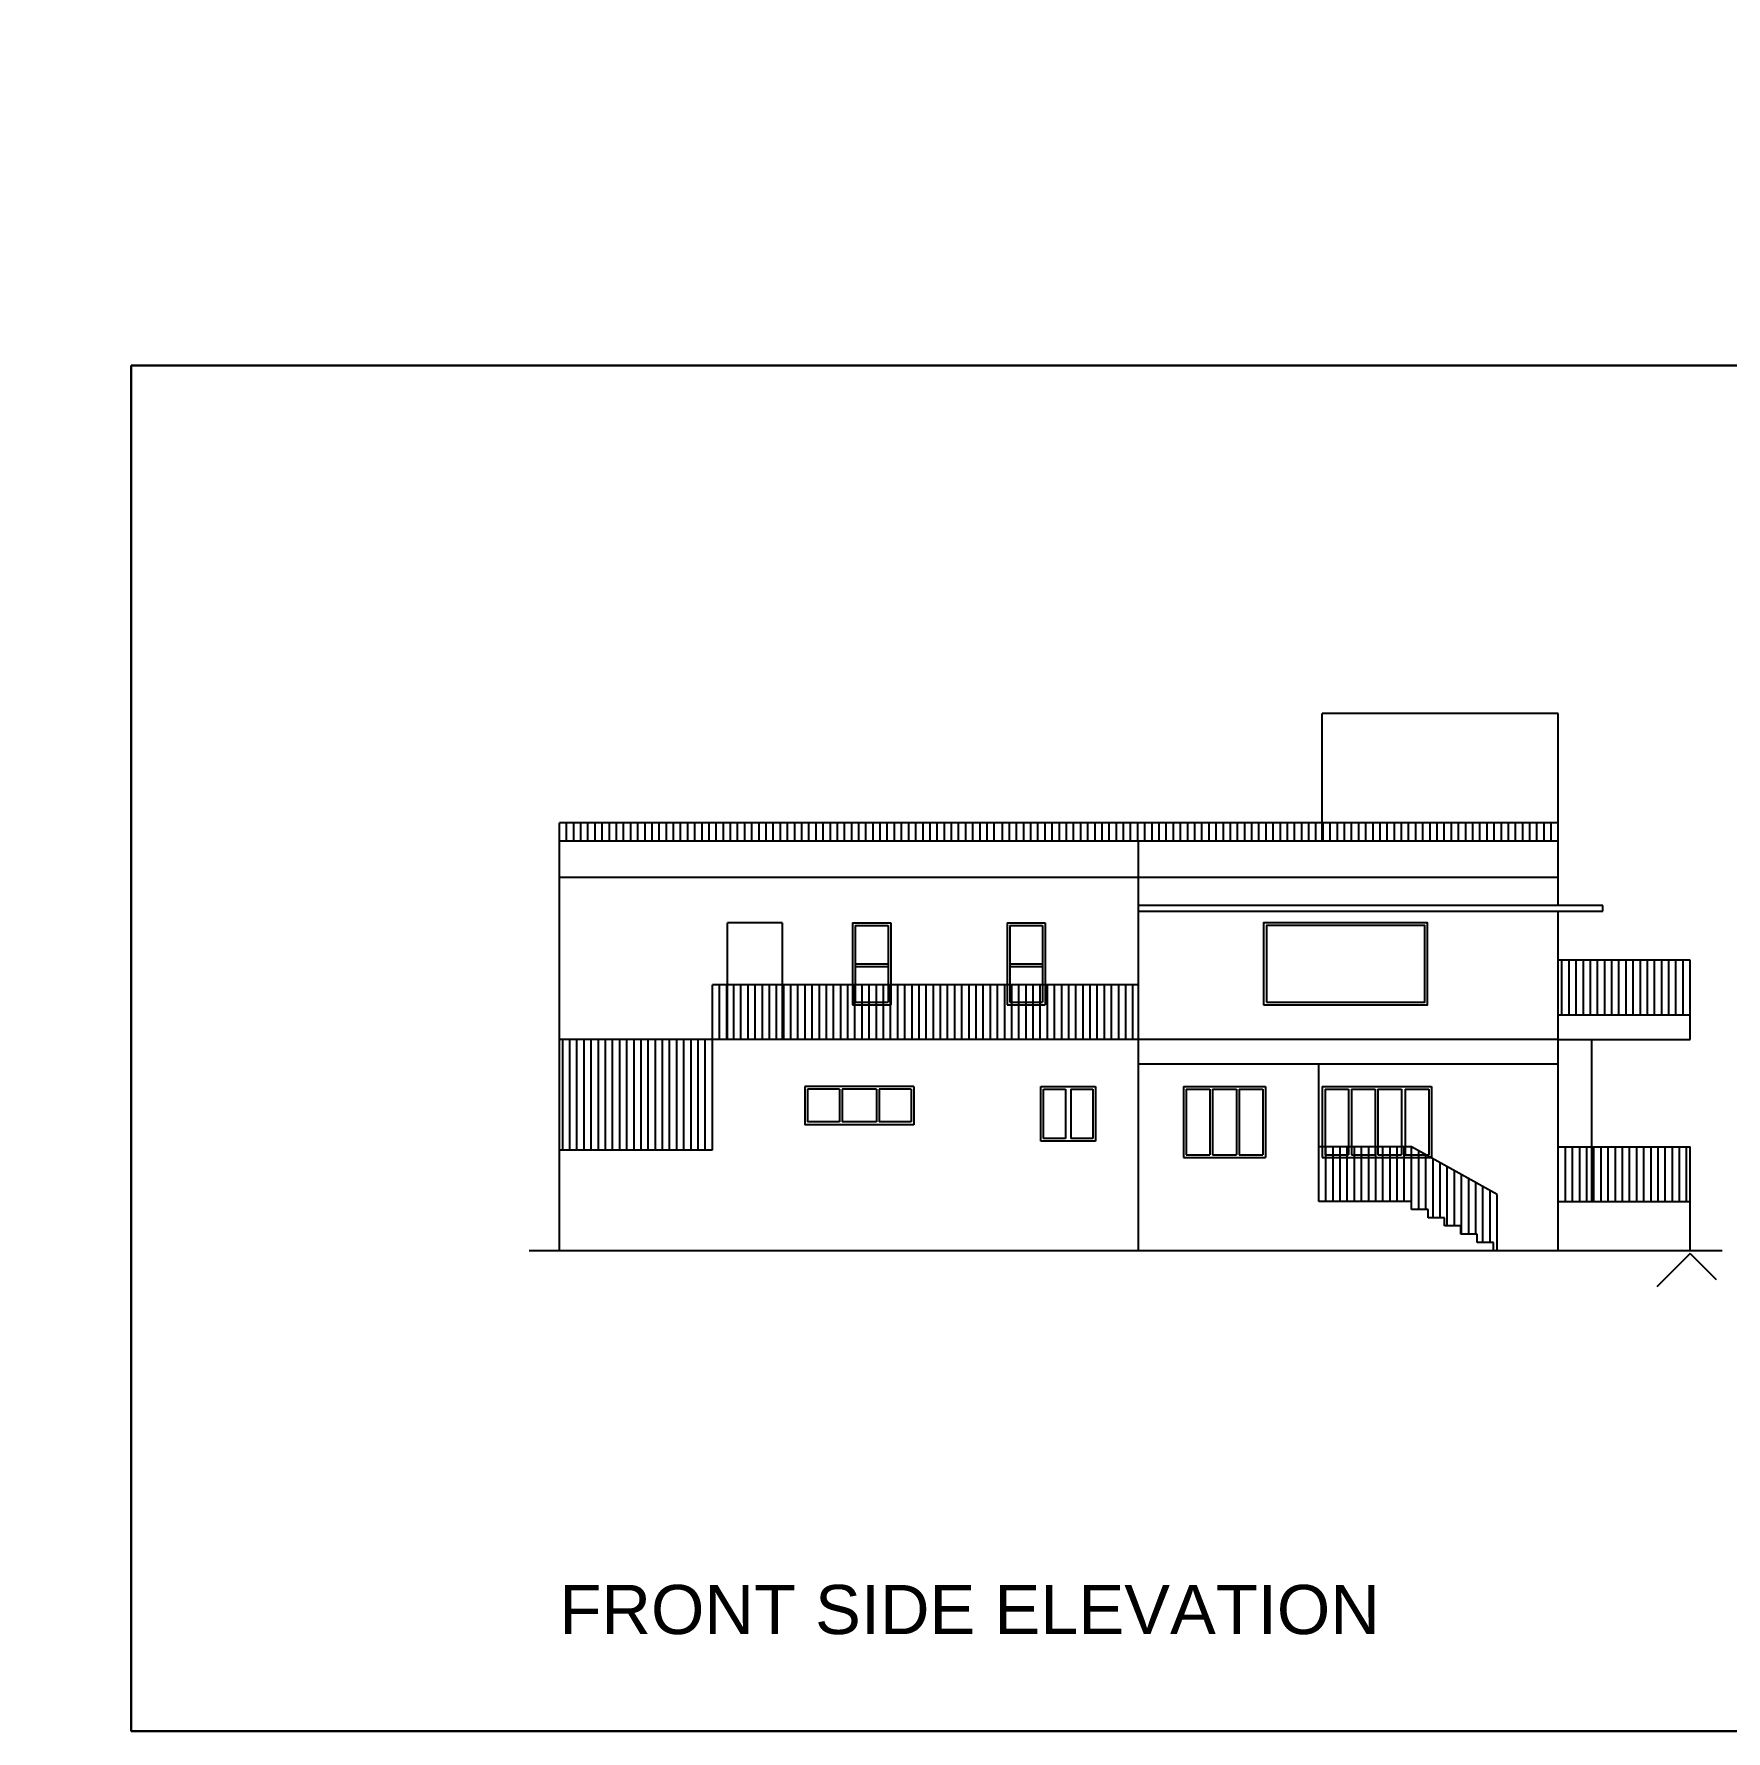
# Model space of a CAD drawing. Header units: metres. Extents: x 3586 to 7307, y 3108 to 6437.
# Drawn here: x 3895.05 to 3926.02, y 3199.54 to 3230.61 of the extents above; entities that cross this region are included whole.
import ezdxf

# ---------------------------------------------------------------- set-up
doc = ezdxf.new("R2010")
doc.units = ezdxf.units.M
for name, color, linetype in [('PDF2_0', 7, 'Continuous'), ('wall', 7, 'Continuous'), ('window', 140, 'Continuous')]:
    doc.layers.add(name, color=color, linetype=linetype)
doc.styles.get("Standard").update_dxf_attribs({"font": 'arial.ttf'})

msp = doc.modelspace()

# ---------------------------------------------------------------- hatches: boundary and pattern name
at = {"layer": 'wall'}
h = msp.add_hatch(dxfattribs=at)
h.set_pattern_fill('ANSI35', color=256, scale=0.05)
h.paths.add_polyline_path([(3848.167, 3244.318), (3847.867, 3244.318), (3847.867, 3242.318), (3847.017, 3242.318), (3847.017, 3242.018), (3848.167, 3242.018)])
h.paths.add_polyline_path([(3852.152, 3245.618), (3850.231, 3245.618), (3850.231, 3245.318), (3852.152, 3245.318)])
h.paths.add_polyline_path([(3851.467, 3245.965), (3851.167, 3245.965), (3851.167, 3245.618), (3851.467, 3245.618)])
h.paths.add_polyline_path([(3851.467, 3247.368), (3851.426, 3247.368), (3851.426, 3247.367), (3851.301, 3247.367), (3851.167, 3247.368), (3851.167, 3246.965), (3851.467, 3246.965)])
h.paths.add_polyline_path([(3851.467, 3249.264), (3851.167, 3249.264), (3851.167, 3248.868), (3851.467, 3248.868)])
h.paths.add_polyline_path([(3851.467, 3250.618), (3851.167, 3250.618), (3851.167, 3250.264), (3851.467, 3250.264)])
h.paths.add_polyline_path([(3852.152, 3250.918), (3849.167, 3250.918), (3849.167, 3250.618), (3852.152, 3250.618)])
h.paths.add_polyline_path([(3849.167, 3250.918), (3848.231, 3250.921), (3848.231, 3250.618), (3849.167, 3250.618)])
h.paths.add_polyline_path([(3842.167, 3247.118), (3841.867, 3247.118), (3841.867, 3245.618), (3842.167, 3245.618)])
h.paths.add_polyline_path([(3837.367, 3245.965), (3837.067, 3245.965), (3837.067, 3245.618), (3837.367, 3245.618)])
h.paths.add_polyline_path([(3837.367, 3248.418), (3837.067, 3248.418), (3837.067, 3246.965), (3837.367, 3246.965)])
h.paths.add_polyline_path([(3916.648, 3245.142), (3915.359, 3245.142), (3915.359, 3250.442), (3915.059, 3250.442), (3915.059, 3245.142), (3913.77, 3245.142), (3913.77, 3244.842), (3916.648, 3244.842)])
h.paths.add_polyline_path([(3913.07, 3245.142), (3912.414, 3245.142), (3912.414, 3244.842), (3913.07, 3244.842)])
h.paths.add_polyline_path([(3912.014, 3245.142), (3910.943, 3245.142), (3910.943, 3244.842), (3912.014, 3244.842)])
h.paths.add_polyline_path([(3910.243, 3245.142), (3908.656, 3245.142), (3908.656, 3244.975), (3908.589, 3244.975), (3908.589, 3245.075), (3908.623, 3245.075), (3908.623, 3245.092, 0.013524), (3908.621, 3245.142), (3908.559, 3245.142), (3908.559, 3244.842), (3910.243, 3244.842)])
h.paths.add_polyline_path([(3907.259, 3245.142), (3904.759, 3245.142), (3904.759, 3247.342), (3905.616, 3247.342), (3905.616, 3247.642), (3904.759, 3247.642), (3904.759, 3250.142), (3905.55, 3250.142), (3905.55, 3250.442), (3904.459, 3250.442), (3904.459, 3244.842), (3907.259, 3244.842)])
h.paths.add_polyline_path([(3907.559, 3246.342), (3907.259, 3246.342), (3907.259, 3245.142), (3907.559, 3245.142)])
h.paths.add_polyline_path([(3921.659, 3246.142), (3921.359, 3246.142), (3921.359, 3245.142), (3919.85, 3245.142), (3919.85, 3244.842), (3921.659, 3244.842)])
h.paths.add_polyline_path([(3922.344, 3245.142), (3921.659, 3245.142), (3921.659, 3244.842), (3922.344, 3244.842)])
h.paths.add_polyline_path([(3921.659, 3250.442), (3919.359, 3250.442), (3919.359, 3250.142), (3921.359, 3250.142), (3921.359, 3249.142), (3921.659, 3249.142)])
h.paths.add_polyline_path([(3922.344, 3250.442), (3921.659, 3250.442), (3921.659, 3250.142), (3922.344, 3250.142)])
h.paths.add_polyline_path([(3922.732, 3253.358), (3922.432, 3253.358), (3922.432, 3251.267), (3922.732, 3251.267)])
h.paths.add_polyline_path([(3919.359, 3250.442), (3918.424, 3250.442), (3918.424, 3250.142), (3919.359, 3250.142)])
h.paths.add_polyline_path([(3914.059, 3250.442), (3912.459, 3250.442), (3912.459, 3250.142), (3914.059, 3250.142)])
h.paths.add_polyline_path([(3912.059, 3250.442), (3910.559, 3250.442), (3910.559, 3250.916), (3910.259, 3250.916), (3910.259, 3250.442), (3907.659, 3250.442), (3907.659, 3250.142), (3912.059, 3250.142)])
h.paths.add_polyline_path([(3910.559, 3251.585), (3910.259, 3251.585), (3910.259, 3250.916), (3910.559, 3250.916)])
h.paths.add_polyline_path([(3910.559, 3254.228), (3910.259, 3254.228), (3910.259, 3253.085), (3910.559, 3253.085)])
h.paths.add_polyline_path([(3911.059, 3254.528), (3907.659, 3254.528), (3907.659, 3254.228), (3911.059, 3254.228)])
h.paths.add_polyline_path([(3916.648, 3254.528), (3912.459, 3254.528), (3912.459, 3254.228), (3916.648, 3254.228)])
h.paths.add_polyline_path([(3917.959, 3254.528), (3916.648, 3254.528), (3916.648, 3254.228), (3917.959, 3254.228)])
h.paths.add_polyline_path([(3907.259, 3250.442), (3906.25, 3250.442), (3906.25, 3250.142), (3907.259, 3250.142)], flags=16)
h.paths.add_polyline_path([(3907.559, 3250.145), (3907.259, 3250.145), (3907.259, 3250.142), (3907.259, 3247.642), (3906.616, 3247.642), (3906.616, 3247.475), (3906.616, 3247.342), (3907.559, 3247.342)])
h.paths.add_polyline_path([(3918.359, 3258.528), (3918.059, 3258.528), (3918.059, 3254.528), (3918.359, 3254.528)])
h.paths.add_polyline_path([(3918.024, 3258.828), (3916.648, 3258.828), (3916.648, 3258.528), (3918.024, 3258.528)])
h.paths.add_polyline_path([(3916.648, 3256.269), (3915.359, 3256.269), (3915.359, 3258.528), (3915.717, 3258.528), (3915.717, 3258.828), (3913.587, 3258.828), (3913.587, 3258.528), (3915.059, 3258.528), (3915.059, 3255.969), (3916.648, 3255.969)])
h.paths.add_polyline_path([(3917.059, 3256.269), (3916.648, 3256.269), (3916.648, 3255.969), (3917.059, 3255.969)])
h.paths.add_polyline_path([(3916.648, 3258.828), (3916.417, 3258.828), (3916.417, 3258.528), (3916.648, 3258.528)], flags=17)
h.paths.add_polyline_path([(3912.014, 3258.828), (3910.181, 3258.828), (3910.181, 3258.528), (3912.014, 3258.528)])
h.paths.add_polyline_path([(3912.887, 3258.828), (3912.414, 3258.828), (3912.414, 3258.528), (3912.887, 3258.528)])
h.paths.add_polyline_path([(3909.481, 3258.828), (3907.659, 3258.828), (3907.659, 3258.528), (3909.481, 3258.528)])
h.paths.add_polyline_path([(3907.559, 3258.528), (3907.259, 3258.528), (3907.259, 3257.821), (3907.559, 3257.821)])
h.paths.add_polyline_path([(3907.559, 3256.321), (3907.259, 3256.321), (3907.259, 3254.528), (3907.559, 3254.528)])
h.paths.add_polyline_path([(3974.088, 3248.523), (3973.788, 3248.523), (3973.788, 3248.112), (3974.088, 3248.112)])
h.paths.add_polyline_path([(3974.088, 3246.812), (3973.788, 3246.812), (3973.788, 3246.008), (3974.088, 3246.008)])
h.paths.add_polyline_path([(3974.088, 3245.558), (3973.788, 3245.558), (3973.788, 3245.108), (3974.088, 3245.108)])
h.paths.add_polyline_path([(3971.088, 3245.558), (3970.788, 3245.558), (3970.788, 3245.108), (3971.088, 3245.108)])
h.paths.add_polyline_path([(3974.088, 3251.488), (3973.788, 3251.488), (3973.788, 3248.973), (3974.088, 3248.973)])
h.paths.add_polyline_path([(3974.088, 3252.838), (3973.788, 3252.838), (3973.788, 3251.938), (3974.088, 3251.938)])
h.paths.add_polyline_path([(3986.261, 3254.488), (3985.961, 3254.488), (3985.961, 3251.073), (3986.261, 3251.073)])
h.paths.add_polyline_path([(3986.261, 3249.573), (3985.961, 3249.573), (3985.961, 3248.108), (3986.261, 3248.108)])
h.paths.add_polyline_path([(3986.261, 3246.608), (3985.961, 3246.608), (3985.961, 3246.008), (3986.261, 3246.008)])
h.paths.add_polyline_path([(3986.261, 3245.558), (3985.961, 3245.558), (3985.961, 3245.108), (3986.261, 3245.108)])
h.paths.add_polyline_path([(3837.662, 3214.728), (3837.362, 3214.728), (3837.362, 3212.178), (3837.662, 3212.178)])
h.paths.add_polyline_path([(3840.212, 3214.728), (3839.912, 3214.728), (3839.912, 3212.178), (3840.212, 3212.178)])
h.paths.add_polyline_path([(3841.952, 3214.728), (3841.652, 3214.728), (3841.652, 3212.178), (3841.952, 3212.178)])
h.paths.add_polyline_path([(3846.032, 3214.728), (3845.732, 3214.728), (3845.732, 3212.178), (3846.032, 3212.178)])
h.paths.add_polyline_path([(3846.032, 3211.728), (3845.732, 3211.728), (3845.732, 3209.178), (3846.032, 3209.178)])
h.paths.add_polyline_path([(3837.662, 3211.728), (3837.362, 3211.728), (3837.362, 3209.178), (3837.662, 3209.178)])
h.paths.add_polyline_path([(3851.332, 3211.278), (3851.332, 3211.728), (3851.032, 3211.728), (3851.032, 3209.178), (3851.332, 3209.178)])
h.paths.add_polyline_path([(3854.632, 3211.728), (3854.332, 3211.728), (3854.332, 3209.178), (3854.632, 3209.178)])
h.paths.add_polyline_path([(3851.332, 3212.778), (3851.032, 3212.778), (3851.032, 3212.178), (3851.332, 3212.178)])
h.paths.add_polyline_path([(3851.332, 3214.728), (3851.032, 3214.728), (3851.032, 3214.273), (3851.332, 3214.273)])
h.paths.add_polyline_path([(3851.332, 3215.928), (3851.032, 3215.928), (3851.032, 3215.178), (3851.332, 3215.178)])
h.paths.add_polyline_path([(3854.632, 3208.728), (3854.332, 3208.728), (3854.332, 3208.278), (3854.632, 3208.278)])
h.paths.add_polyline_path([(3851.332, 3208.728), (3851.032, 3208.728), (3851.032, 3208.278), (3851.332, 3208.278)])
h.paths.add_polyline_path([(3846.032, 3208.728), (3845.732, 3208.728), (3845.732, 3208.278), (3846.032, 3208.278)])
h.paths.add_polyline_path([(3841.952, 3208.728), (3841.652, 3208.728), (3841.652, 3208.278), (3841.952, 3208.278)])
h.paths.add_polyline_path([(3840.212, 3208.728), (3839.912, 3208.728), (3839.912, 3208.278), (3840.212, 3208.278)])
h.paths.add_polyline_path([(3837.662, 3208.728), (3837.362, 3208.728), (3837.362, 3208.278), (3837.662, 3208.278)])

# ---------------------------------------------------------------- linework, layer by layer
at = {"layer": 'PDF2_0', "lineweight": 30}
msp.add_lwpolyline([(3896.828, 3224.534), (3931.827, 3224.534), (3931.827, 3199.537), (3896.828, 3199.537)], close=True, dxfattribs=at)
at = {"layer": 'wall'}
for p, q in [((3922.951, 3218.163), (3918.631, 3218.163)), ((3918.631, 3215.832), (3918.631, 3218.163)), ((3922.951, 3214.647), (3922.951, 3218.163)), ((3904.666, 3208.333), (3904.666, 3216.163)), ((3922.951, 3216.163), (3904.666, 3216.163)), ((3904.797, 3215.832), (3904.797, 3216.163)), ((3904.927, 3215.832), (3904.927, 3216.163)), ((3905.058, 3215.832), (3905.058, 3216.163)), ((3905.188, 3215.832), (3905.188, 3216.163)), ((3905.319, 3215.832), (3905.319, 3216.163)), ((3905.449, 3215.832), (3905.449, 3216.163)), ((3905.58, 3215.832), (3905.58, 3216.163)), ((3905.71, 3215.832), (3905.71, 3216.163)), ((3905.841, 3215.832), (3905.841, 3216.163)), ((3905.971, 3215.832), (3905.971, 3216.163)), ((3906.102, 3215.832), (3906.102, 3216.163)), ((3906.232, 3215.832), (3906.232, 3216.163)), ((3906.363, 3215.832), (3906.363, 3216.163)), ((3906.493, 3215.832), (3906.493, 3216.163)), ((3906.624, 3215.832), (3906.624, 3216.163)), ((3906.754, 3215.832), (3906.754, 3216.163)), ((3906.884, 3215.832), (3906.884, 3216.163)), ((3907.015, 3215.832), (3907.015, 3216.163)), ((3907.145, 3215.832), (3907.145, 3216.163)), ((3907.276, 3215.832), (3907.276, 3216.163)), ((3907.406, 3215.832), (3907.406, 3216.163)), ((3907.537, 3215.832), (3907.537, 3216.163)), ((3907.537, 3215.832), (3907.537, 3216.163)), ((3907.667, 3215.832), (3907.667, 3216.163)), ((3907.798, 3215.832), (3907.798, 3216.163)), ((3907.928, 3215.832), (3907.928, 3216.163)), ((3908.059, 3215.832), (3908.059, 3216.163)), ((3908.189, 3215.832), (3908.189, 3216.163)), ((3908.32, 3215.832), (3908.32, 3216.163)), ((3908.45, 3215.832), (3908.45, 3216.163)), ((3908.581, 3215.832), (3908.581, 3216.163)), ((3908.711, 3215.832), (3908.711, 3216.163)), ((3908.842, 3215.832), (3908.842, 3216.163)), ((3908.972, 3215.832), (3908.972, 3216.163)), ((3909.103, 3215.832), (3909.103, 3216.163)), ((3909.233, 3215.832), (3909.233, 3216.163)), ((3909.364, 3215.832), (3909.364, 3216.163)), ((3909.494, 3215.832), (3909.494, 3216.163)), ((3909.625, 3215.832), (3909.625, 3216.163)), ((3909.755, 3215.832), (3909.755, 3216.163)), ((3909.886, 3215.832), (3909.886, 3216.163)), ((3910.016, 3215.832), (3910.016, 3216.163)), ((3910.147, 3215.832), (3910.147, 3216.163)), ((3910.277, 3215.832), (3910.277, 3216.163)), ((3910.408, 3215.832), (3910.408, 3216.163)), ((3910.538, 3215.832), (3910.538, 3216.163)), ((3910.668, 3215.832), (3910.668, 3216.163)), ((3910.799, 3215.832), (3910.799, 3216.163)), ((3910.929, 3215.832), (3910.929, 3216.163)), ((3911.06, 3215.832), (3911.06, 3216.163)), ((3911.19, 3215.832), (3911.19, 3216.163)), ((3911.321, 3215.832), (3911.321, 3216.163)), ((3911.451, 3215.832), (3911.451, 3216.163)), ((3911.582, 3215.832), (3911.582, 3216.163)), ((3911.712, 3215.832), (3911.712, 3216.163)), ((3911.843, 3215.832), (3911.843, 3216.163)), ((3911.973, 3215.832), (3911.973, 3216.163)), ((3912.104, 3215.832), (3912.104, 3216.163)), ((3912.234, 3215.832), (3912.234, 3216.163)), ((3912.234, 3215.832), (3912.234, 3216.163)), ((3912.365, 3215.832), (3912.365, 3216.163)), ((3912.495, 3215.832), (3912.495, 3216.163)), ((3912.626, 3215.832), (3912.626, 3216.163)), ((3912.774, 3215.832), (3912.774, 3216.163)), ((3912.904, 3215.832), (3912.904, 3216.163)), ((3913.035, 3215.832), (3913.035, 3216.163)), ((3913.165, 3215.832), (3913.165, 3216.163)), ((3913.296, 3215.832), (3913.296, 3216.163)), ((3913.426, 3215.832), (3913.426, 3216.163)), ((3913.557, 3215.832), (3913.557, 3216.163)), ((3913.687, 3215.832), (3913.687, 3216.163)), ((3913.818, 3215.832), (3913.818, 3216.163)), ((3913.948, 3215.832), (3913.948, 3216.163)), ((3914.079, 3215.832), (3914.079, 3216.163)), ((3914.209, 3215.832), (3914.209, 3216.163)), ((3914.209, 3215.832), (3914.209, 3216.163)), ((3914.34, 3215.832), (3914.34, 3216.163)), ((3914.47, 3215.832), (3914.47, 3216.163)), ((3914.601, 3215.832), (3914.601, 3216.163)), ((3914.731, 3215.832), (3914.731, 3216.163)), ((3914.861, 3215.832), (3914.861, 3216.163)), ((3914.861, 3215.832), (3914.861, 3216.163)), ((3914.992, 3215.832), (3914.992, 3216.163)), ((3915.122, 3215.832), (3915.122, 3216.163)), ((3915.253, 3215.832), (3915.253, 3216.163)), ((3915.383, 3215.832), (3915.383, 3216.163)), ((3915.514, 3215.832), (3915.514, 3216.163)), ((3915.644, 3215.832), (3915.644, 3216.163)), ((3915.775, 3215.832), (3915.775, 3216.163)), ((3915.905, 3215.832), (3915.905, 3216.163)), ((3916.036, 3215.832), (3916.036, 3216.163)), ((3916.166, 3215.832), (3916.166, 3216.163)), ((3916.297, 3215.832), (3916.297, 3216.163)), ((3916.427, 3215.832), (3916.427, 3216.163)), ((3916.558, 3215.832), (3916.558, 3216.163)), ((3916.688, 3215.832), (3916.688, 3216.163)), ((3916.819, 3215.832), (3916.819, 3216.163)), ((3916.949, 3215.832), (3916.949, 3216.163)), ((3917.08, 3215.832), (3917.08, 3216.163)), ((3917.21, 3215.832), (3917.21, 3216.163)), ((3917.341, 3215.832), (3917.341, 3216.163)), ((3917.471, 3215.832), (3917.471, 3216.163)), ((3917.602, 3215.832), (3917.602, 3216.163)), ((3917.602, 3215.832), (3917.602, 3216.163)), ((3917.732, 3215.832), (3917.732, 3216.163)), ((3917.863, 3215.832), (3917.863, 3216.163)), ((3917.993, 3215.832), (3917.993, 3216.163)), ((3918.124, 3215.832), (3918.124, 3216.163)), ((3918.254, 3215.832), (3918.254, 3216.163)), ((3918.385, 3215.832), (3918.385, 3216.163)), ((3918.515, 3215.832), (3918.515, 3216.163)), ((3918.646, 3215.832), (3918.646, 3216.163)), ((3918.776, 3215.832), (3918.776, 3216.163)), ((3918.906, 3215.832), (3918.906, 3216.163)), ((3919.037, 3215.832), (3919.037, 3216.163)), ((3919.167, 3215.832), (3919.167, 3216.163)), ((3919.298, 3215.832), (3919.298, 3216.163)), ((3919.428, 3215.832), (3919.428, 3216.163)), ((3919.559, 3215.832), (3919.559, 3216.163)), ((3919.689, 3215.832), (3919.689, 3216.163)), ((3919.82, 3215.832), (3919.82, 3216.163)), ((3919.95, 3215.832), (3919.95, 3216.163)), ((3920.081, 3215.832), (3920.081, 3216.163)), ((3920.211, 3215.832), (3920.211, 3216.163)), ((3920.342, 3215.832), (3920.342, 3216.163)), ((3920.472, 3215.832), (3920.472, 3216.163)), ((3920.603, 3215.832), (3920.603, 3216.163)), ((3920.733, 3215.832), (3920.733, 3216.163)), ((3920.864, 3215.832), (3920.864, 3216.163)), ((3920.994, 3215.832), (3920.994, 3216.163)), ((3921.125, 3215.832), (3921.125, 3216.163)), ((3921.255, 3215.832), (3921.255, 3216.163)), ((3921.386, 3215.832), (3921.386, 3216.163)), ((3921.516, 3215.832), (3921.516, 3216.163)), ((3921.647, 3215.832), (3921.647, 3216.163)), ((3921.777, 3215.832), (3921.777, 3216.163)), ((3921.908, 3215.832), (3921.908, 3216.163)), ((3922.038, 3215.832), (3922.038, 3216.163)), ((3922.169, 3215.832), (3922.169, 3216.163)), ((3922.299, 3215.832), (3922.299, 3216.163)), ((3922.299, 3215.832), (3922.299, 3216.163)), ((3922.43, 3215.832), (3922.43, 3216.163)), ((3922.56, 3215.832), (3922.56, 3216.163)), ((3922.691, 3215.832), (3922.691, 3216.163)), ((3922.821, 3215.832), (3922.821, 3216.163)), ((3922.951, 3215.832), (3922.951, 3216.163)), ((3904.666, 3215.832), (3922.951, 3215.832)), ((3915.266, 3208.333), (3915.266, 3215.832)), ((3922.951, 3215.163), (3904.666, 3215.163)), ((3923.766, 3214.647), (3915.266, 3214.647)), ((3915.266, 3214.547), (3923.766, 3214.547)), ((3922.951, 3208.333), (3922.951, 3214.547)), ((3923.766, 3214.547), (3923.766, 3214.647)), ((3907.743, 3212.198), (3907.743, 3214.333)), ((3908.743, 3214.333), (3907.743, 3214.333)), ((3908.743, 3214.333), (3908.743, 3212.198)), ((3925.366, 3213.648), (3922.951, 3213.648)), ((3923.018, 3212.648), (3923.018, 3213.648)), ((3923.148, 3212.648), (3923.148, 3213.648)), ((3923.279, 3212.648), (3923.279, 3213.648)), ((3923.409, 3212.648), (3923.409, 3213.648)), ((3923.539, 3212.648), (3923.539, 3213.648)), ((3923.67, 3212.648), (3923.67, 3213.648)), ((3923.8, 3212.648), (3923.8, 3213.648)), ((3923.931, 3212.648), (3923.931, 3213.648)), ((3924.061, 3212.648), (3924.061, 3213.648)), ((3924.192, 3212.648), (3924.192, 3213.648)), ((3924.322, 3212.648), (3924.322, 3213.648)), ((3924.453, 3212.648), (3924.453, 3213.648)), ((3924.583, 3212.648), (3924.583, 3213.648)), ((3924.714, 3212.648), (3924.714, 3213.648)), ((3924.844, 3212.648), (3924.844, 3213.648)), ((3924.975, 3212.648), (3924.975, 3213.648)), ((3925.105, 3212.648), (3925.105, 3213.648)), ((3925.236, 3212.648), (3925.236, 3213.648)), ((3925.366, 3212.648), (3925.366, 3213.648)), ((3915.266, 3213.198), (3907.466, 3213.198)), ((3907.466, 3212.198), (3907.466, 3213.198)), ((3907.597, 3212.198), (3907.597, 3213.198)), ((3907.727, 3212.198), (3907.727, 3213.198)), ((3907.858, 3212.198), (3907.858, 3213.198)), ((3907.988, 3212.198), (3907.988, 3213.198)), ((3908.119, 3212.198), (3908.119, 3213.198)), ((3908.249, 3212.198), (3908.249, 3213.198)), ((3908.38, 3212.198), (3908.38, 3213.198)), ((3908.51, 3212.198), (3908.51, 3213.198)), ((3908.641, 3212.198), (3908.641, 3213.198)), ((3908.771, 3212.198), (3908.771, 3213.198)), ((3908.902, 3212.198), (3908.902, 3213.198)), ((3909.032, 3212.198), (3909.032, 3213.198)), ((3909.163, 3212.198), (3909.163, 3213.198)), ((3909.293, 3212.198), (3909.293, 3213.198)), ((3909.424, 3212.198), (3909.424, 3213.198)), ((3909.554, 3212.198), (3909.554, 3213.198)), ((3909.684, 3212.198), (3909.684, 3213.198)), ((3909.815, 3212.198), (3909.815, 3213.198)), ((3909.945, 3212.198), (3909.945, 3213.198)), ((3910.076, 3212.198), (3910.076, 3213.198)), ((3910.206, 3212.198), (3910.206, 3213.198)), ((3910.337, 3212.198), (3910.337, 3213.198)), ((3910.467, 3212.198), (3910.467, 3213.198)), ((3910.598, 3212.198), (3910.598, 3213.198)), ((3910.728, 3212.198), (3910.728, 3213.198)), ((3910.859, 3212.198), (3910.859, 3213.198)), ((3910.989, 3212.198), (3910.989, 3213.198)), ((3911.12, 3212.198), (3911.12, 3213.198)), ((3911.25, 3212.198), (3911.25, 3213.198)), ((3911.381, 3212.198), (3911.381, 3213.198)), ((3911.511, 3212.198), (3911.511, 3213.198)), ((3911.642, 3212.198), (3911.642, 3213.198)), ((3911.772, 3212.198), (3911.772, 3213.198)), ((3911.903, 3212.198), (3911.903, 3213.198)), ((3912.033, 3212.198), (3912.033, 3213.198)), ((3912.164, 3212.198), (3912.164, 3213.198)), ((3912.294, 3212.198), (3912.294, 3213.198)), ((3912.425, 3212.198), (3912.425, 3213.198)), ((3912.555, 3212.198), (3912.555, 3213.198)), ((3912.686, 3212.198), (3912.686, 3213.198)), ((3912.816, 3212.198), (3912.816, 3213.198)), ((3912.947, 3212.198), (3912.947, 3213.198)), ((3913.077, 3212.198), (3913.077, 3213.198)), ((3913.077, 3212.198), (3913.077, 3213.198)), ((3913.208, 3212.198), (3913.208, 3213.198)), ((3913.338, 3212.198), (3913.338, 3213.198)), ((3913.468, 3212.198), (3913.468, 3213.198)), ((3913.599, 3212.198), (3913.599, 3213.198)), ((3913.729, 3212.198), (3913.729, 3213.198)), ((3913.86, 3212.198), (3913.86, 3213.198)), ((3913.99, 3212.198), (3913.99, 3213.198)), ((3914.121, 3212.198), (3914.121, 3213.198)), ((3914.251, 3212.198), (3914.251, 3213.198)), ((3914.382, 3212.198), (3914.382, 3213.198)), ((3914.512, 3212.198), (3914.512, 3213.198)), ((3914.643, 3212.198), (3914.643, 3213.198)), ((3914.773, 3212.198), (3914.773, 3213.198)), ((3914.904, 3212.198), (3914.904, 3213.198)), ((3915.034, 3212.198), (3915.034, 3213.198)), ((3915.165, 3212.198), (3915.165, 3213.198)), ((3922.951, 3212.648), (3925.366, 3212.648)), ((3925.366, 3212.198), (3925.366, 3212.648)), ((3907.466, 3212.198), (3904.666, 3212.198)), ((3915.266, 3212.198), (3904.666, 3212.198)), ((3904.726, 3210.176), (3904.726, 3212.198)), ((3904.857, 3210.176), (3904.857, 3212.198)), ((3904.987, 3210.176), (3904.987, 3212.198)), ((3905.118, 3210.176), (3905.118, 3212.198)), ((3905.248, 3210.176), (3905.248, 3212.198)), ((3905.379, 3210.176), (3905.379, 3212.198)), ((3905.509, 3210.176), (3905.509, 3212.198)), ((3905.639, 3210.176), (3905.639, 3212.198)), ((3905.77, 3210.176), (3905.77, 3212.198)), ((3905.9, 3210.176), (3905.9, 3212.198)), ((3906.031, 3210.176), (3906.031, 3212.198)), ((3906.161, 3210.176), (3906.161, 3212.198)), ((3906.292, 3210.176), (3906.292, 3212.198)), ((3906.422, 3210.176), (3906.422, 3212.198)), ((3906.553, 3210.176), (3906.553, 3212.198)), ((3906.683, 3210.176), (3906.683, 3212.198)), ((3906.814, 3210.176), (3906.814, 3212.198)), ((3906.944, 3210.176), (3906.944, 3212.198)), ((3907.075, 3210.176), (3907.075, 3212.198)), ((3907.205, 3210.176), (3907.205, 3212.198)), ((3907.336, 3210.176), (3907.336, 3212.198)), ((3907.466, 3210.176), (3907.466, 3212.198)), ((3922.951, 3212.198), (3915.266, 3212.198)), ((3922.951, 3212.198), (3925.366, 3212.198)), ((3923.566, 3209.233), (3923.566, 3212.198)), ((3922.951, 3211.748), (3915.266, 3211.748)), ((3918.566, 3209.233), (3918.566, 3211.748)), ((3904.666, 3210.176), (3907.466, 3210.176)), ((3920.266, 3210.233), (3918.566, 3210.233)), ((3918.566, 3209.233), (3918.566, 3210.233)), ((3918.697, 3209.233), (3918.697, 3210.233)), ((3918.827, 3209.233), (3918.827, 3210.233)), ((3918.958, 3209.233), (3918.958, 3210.233)), ((3919.088, 3209.233), (3919.088, 3210.233)), ((3919.219, 3209.233), (3919.219, 3210.233)), ((3919.349, 3209.233), (3919.349, 3210.233)), ((3919.48, 3209.233), (3919.48, 3210.233)), ((3919.61, 3209.233), (3919.61, 3210.233)), ((3919.741, 3209.233), (3919.741, 3210.233)), ((3919.871, 3209.233), (3919.871, 3210.233)), ((3920.002, 3209.233), (3920.002, 3210.233)), ((3920.132, 3209.233), (3920.132, 3210.233)), ((3920.266, 3209.233), (3920.266, 3210.233)), ((3921.832, 3209.362), (3920.266, 3210.233)), ((3920.397, 3209.083), (3920.397, 3210.16)), ((3920.527, 3209.083), (3920.527, 3210.088)), ((3922.951, 3210.233), (3925.366, 3210.233)), ((3923.082, 3209.233), (3923.082, 3210.233)), ((3923.212, 3209.233), (3923.212, 3210.233)), ((3923.343, 3209.233), (3923.343, 3210.233)), ((3923.473, 3209.233), (3923.473, 3210.233)), ((3923.604, 3209.233), (3923.604, 3210.233)), ((3923.734, 3209.233), (3923.734, 3210.233)), ((3923.865, 3209.233), (3923.865, 3210.233)), ((3923.995, 3209.233), (3923.995, 3210.233)), ((3924.126, 3209.233), (3924.126, 3210.233)), ((3924.256, 3209.233), (3924.256, 3210.233)), ((3924.387, 3209.233), (3924.387, 3210.233)), ((3924.517, 3209.233), (3924.517, 3210.233)), ((3924.648, 3209.233), (3924.648, 3210.233)), ((3924.778, 3209.233), (3924.778, 3210.233)), ((3924.909, 3209.233), (3924.909, 3210.233)), ((3925.039, 3209.233), (3925.039, 3210.233)), ((3925.17, 3209.233), (3925.17, 3210.233)), ((3925.3, 3209.233), (3925.3, 3210.233)), ((3925.366, 3208.333), (3925.366, 3210.233)), ((3920.658, 3208.933), (3920.658, 3210.015)), ((3920.788, 3208.933), (3920.788, 3209.943)), ((3920.919, 3208.783), (3920.919, 3209.87)), ((3921.049, 3208.783), (3921.049, 3209.797)), ((3921.18, 3208.633), (3921.18, 3209.725)), ((3921.31, 3208.633), (3921.31, 3209.652)), ((3921.441, 3208.633), (3921.441, 3209.58)), ((3921.571, 3208.483), (3921.571, 3209.507)), ((3921.702, 3208.483), (3921.702, 3209.434)), ((3920.266, 3209.233), (3918.566, 3209.233)), ((3920.266, 3209.083), (3920.266, 3209.233)), ((3921.832, 3208.333), (3921.832, 3209.362)), ((3922.951, 3209.233), (3925.366, 3209.233)), ((3920.566, 3209.083), (3920.266, 3209.083)), ((3920.566, 3208.933), (3920.566, 3209.083)), ((3920.866, 3208.933), (3920.566, 3208.933)), ((3920.866, 3208.783), (3920.866, 3208.933)), ((3921.166, 3208.783), (3920.866, 3208.783)), ((3921.166, 3208.633), (3921.166, 3208.783)), ((3921.466, 3208.633), (3921.166, 3208.633)), ((3921.466, 3208.483), (3921.466, 3208.633)), ((3921.766, 3208.483), (3921.466, 3208.483)), ((3921.766, 3208.333), (3921.766, 3208.483)), ((3904.111, 3208.333), (3925.95, 3208.333)), ((3925.366, 3208.278), (3924.752, 3207.666)), ((3925.366, 3208.278), (3925.839, 3207.803))]:
    msp.add_line(p, q, dxfattribs=at)
at = {"layer": 'window'}
for p, q in [((3910.032, 3214.333), (3910.032, 3212.833)), ((3910.032, 3214.333), (3910.732, 3214.333)), ((3910.082, 3214.283), (3910.082, 3212.883)), ((3910.082, 3214.283), (3910.682, 3214.283)), ((3910.682, 3214.283), (3910.682, 3212.883)), ((3910.732, 3214.333), (3910.732, 3212.833)), ((3912.86, 3214.333), (3912.86, 3212.833)), ((3912.86, 3214.333), (3913.56, 3214.333)), ((3912.91, 3214.283), (3912.91, 3212.883)), ((3912.91, 3214.283), (3913.51, 3214.283)), ((3913.51, 3214.283), (3913.51, 3212.883)), ((3913.56, 3214.333), (3913.56, 3212.833)), ((3910.082, 3213.583), (3910.682, 3213.583)), ((3910.082, 3213.533), (3910.682, 3213.533)), ((3912.91, 3213.583), (3913.51, 3213.583)), ((3912.91, 3213.533), (3913.51, 3213.533)), ((3910.032, 3212.833), (3910.732, 3212.833)), ((3910.082, 3212.883), (3910.682, 3212.883)), ((3912.86, 3212.833), (3913.56, 3212.833)), ((3912.91, 3212.883), (3913.51, 3212.883)), ((3909.156, 3211.337), (3909.156, 3210.637)), ((3911.156, 3211.337), (3909.156, 3211.337)), ((3909.206, 3211.287), (3909.206, 3210.687)), ((3909.792, 3211.287), (3909.206, 3211.287)), ((3909.792, 3211.287), (3909.792, 3210.687)), ((3910.471, 3211.287), (3909.842, 3211.287)), ((3909.842, 3211.287), (3909.842, 3210.687)), ((3910.471, 3211.287), (3910.471, 3210.687)), ((3911.106, 3211.287), (3910.521, 3211.287)), ((3910.521, 3211.287), (3910.521, 3210.687)), ((3911.106, 3211.287), (3911.106, 3210.687)), ((3911.156, 3211.337), (3911.156, 3210.637)), ((3913.477, 3211.337), (3914.477, 3211.337)), ((3913.477, 3210.337), (3913.477, 3211.337)), ((3913.527, 3211.287), (3913.927, 3211.287)), ((3913.527, 3210.387), (3913.527, 3211.287)), ((3913.927, 3211.287), (3913.927, 3210.387)), ((3914.027, 3211.287), (3914.427, 3211.287)), ((3914.027, 3211.287), (3914.027, 3210.387)), ((3914.427, 3211.287), (3914.427, 3210.387)), ((3914.477, 3211.337), (3914.477, 3210.337)), ((3916.089, 3211.337), (3917.589, 3211.337)), ((3916.089, 3211.337), (3916.089, 3210.037)), ((3916.139, 3211.287), (3916.572, 3211.287)), ((3916.139, 3211.287), (3916.139, 3210.087)), ((3916.572, 3211.287), (3916.572, 3210.087)), ((3916.622, 3211.287), (3917.057, 3211.287)), ((3916.622, 3211.287), (3916.622, 3210.087)), ((3917.057, 3211.287), (3917.057, 3210.087)), ((3917.107, 3211.287), (3917.539, 3211.287)), ((3917.107, 3211.287), (3917.107, 3210.087)), ((3917.539, 3211.287), (3917.539, 3210.087)), ((3917.589, 3211.337), (3917.589, 3210.037)), ((3918.631, 3211.337), (3920.631, 3211.337)), ((3918.631, 3211.337), (3918.631, 3210.037)), ((3918.681, 3211.287), (3919.113, 3211.287)), ((3918.681, 3211.287), (3918.681, 3210.087)), ((3919.113, 3211.287), (3919.113, 3210.087)), ((3919.163, 3211.287), (3919.598, 3211.287)), ((3919.163, 3211.287), (3919.163, 3210.087)), ((3919.598, 3211.287), (3919.598, 3210.087)), ((3919.648, 3211.287), (3920.081, 3211.287)), ((3919.648, 3211.287), (3919.648, 3210.087)), ((3920.081, 3211.287), (3920.081, 3210.087)), ((3920.148, 3211.287), (3920.581, 3211.287)), ((3920.148, 3211.287), (3920.148, 3210.087)), ((3920.581, 3211.287), (3920.581, 3210.087)), ((3920.631, 3211.337), (3920.631, 3210.037)), ((3909.792, 3210.687), (3909.206, 3210.687)), ((3910.471, 3210.687), (3909.842, 3210.687)), ((3911.106, 3210.687), (3910.521, 3210.687)), ((3911.156, 3210.637), (3909.156, 3210.637)), ((3914.477, 3210.337), (3913.477, 3210.337)), ((3913.927, 3210.387), (3913.527, 3210.387)), ((3914.427, 3210.387), (3914.027, 3210.387)), ((3916.089, 3210.037), (3917.589, 3210.037)), ((3916.139, 3210.087), (3916.572, 3210.087)), ((3916.622, 3210.087), (3917.057, 3210.087)), ((3917.107, 3210.087), (3917.539, 3210.087)), ((3918.631, 3210.037), (3920.631, 3210.037)), ((3918.681, 3210.087), (3919.113, 3210.087)), ((3919.163, 3210.087), (3919.598, 3210.087)), ((3919.648, 3210.087), (3920.081, 3210.087)), ((3920.148, 3210.087), (3920.581, 3210.087))]:
    msp.add_line(p, q, dxfattribs=at)
for points in [[(3917.556, 3212.833), (3920.556, 3212.833), (3920.556, 3214.333), (3917.556, 3214.333)], [(3917.606, 3212.883), (3920.506, 3212.883), (3920.506, 3214.283), (3917.606, 3214.283)]]:
    msp.add_lwpolyline(points, close=True, dxfattribs=at)

# ---------------------------------------------------------------- texts
at = {"layer": 'wall', "insert": (3904.666, 3202.212), "char_height": 0.9, "attachment_point": 1}
msp.add_mtext_dynamic_manual_height_columns('FRONT SIDE ELEVATION', width=23.83322, gutter_width=12.5, heights=[0], dxfattribs=at)

doc.saveas('drawing.dxf')
